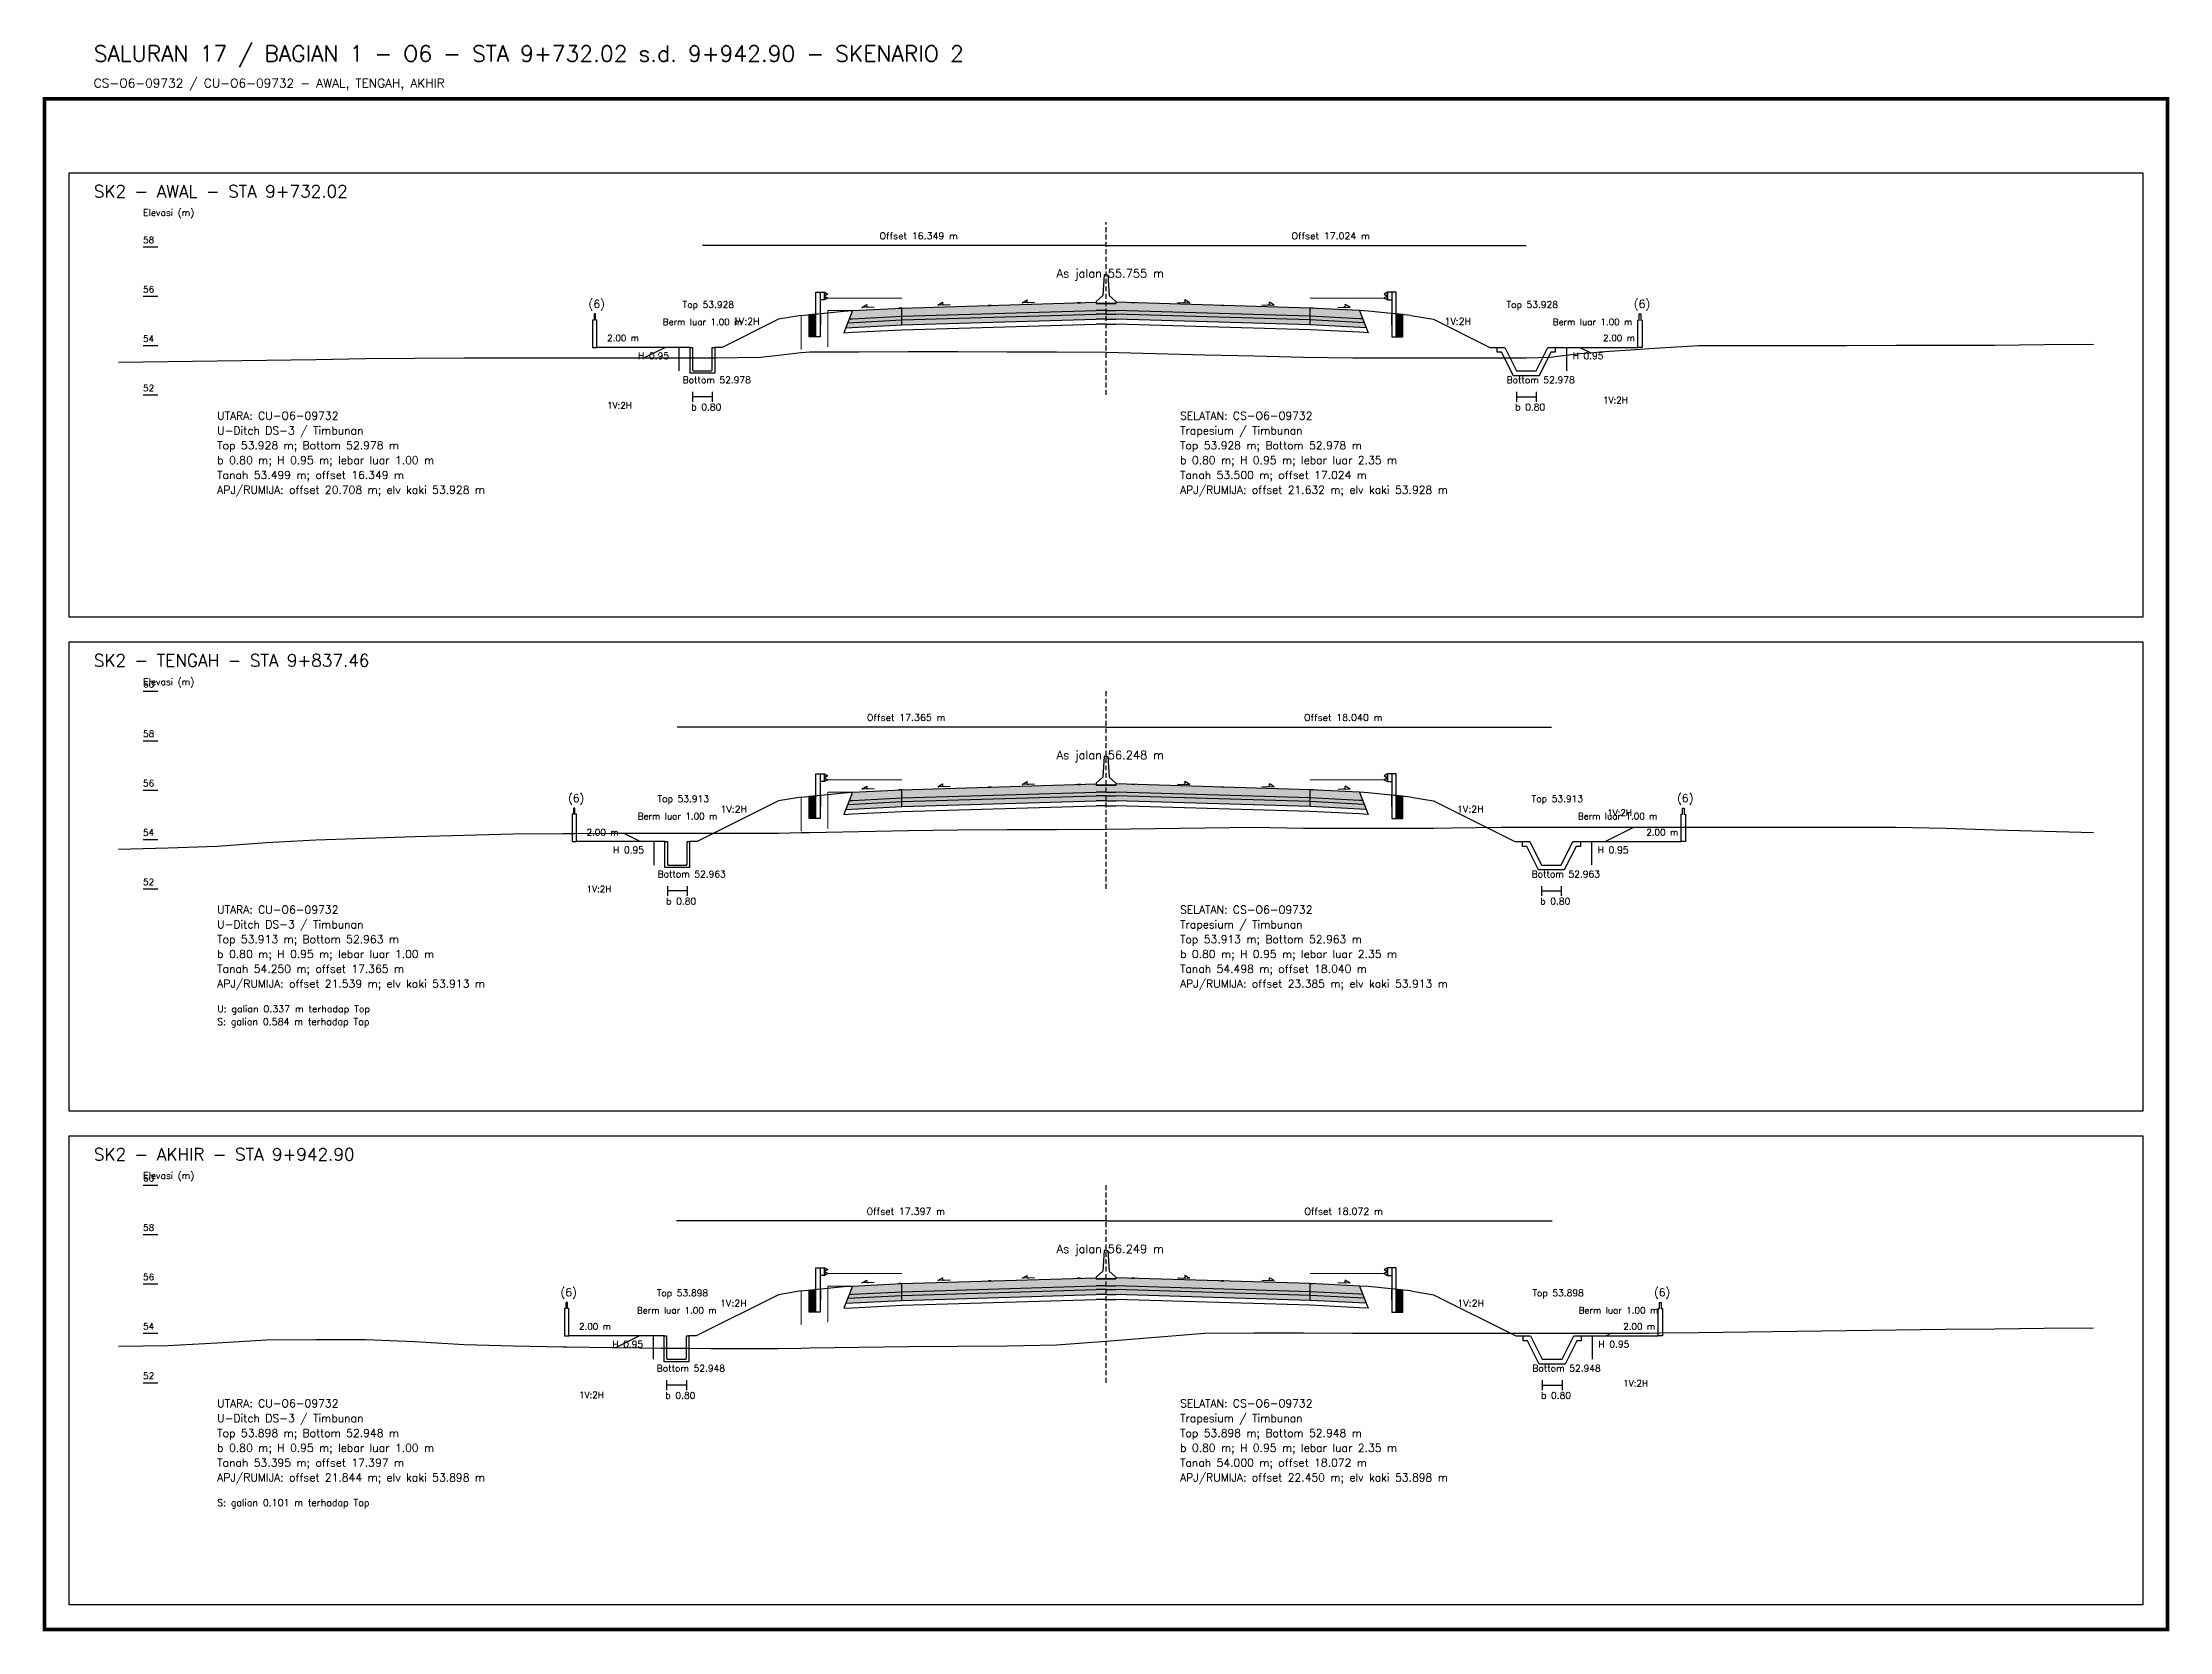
# Model space of a CAD drawing. Header units: metres. Extents: x -24715 to -24517, y 27498 to 30841.
# Drawn here: x -24618.7 to -24532.6, y 29644.3 to 29708.7 of the extents above; entities that cross this region are included whole.
import ezdxf

# ---------------------------------------------------------------- set-up
doc = ezdxf.new("R2010")
doc.units = ezdxf.units.M
doc.linetypes.add('PS_DASH', pattern=[0.3, 0.2, -0.1])
for name, color, linetype, lineweight in [('Dimensi', 230, 'Continuous', 20), ('GRS-ARSIR (HATCH)', 8, 'Continuous', 9), ('Guardrail', 20, 'Continuous', 30), ('HATCH - Beton ramping', 210, 'Continuous', 9), ('HATCH - LFA', 30, 'Continuous', 9), ('HATCH - Pavement', 50, 'Continuous', 9), ('Marka', 20, 'Continuous', 30), ('POT_ALL_GROUP', 2, 'Continuous', 70)]:
    doc.layers.add(name, color=color, linetype=linetype, lineweight=lineweight)
for name, color, linetype in [('POT_ALL_APJ', 2, 'Continuous'), ('POT_ALL_BORDER', 8, 'Continuous'), ('POT_ALL_CHANNEL2', 7, 'Continuous'), ('POT_ALL_DIM', 7, 'Continuous'), ('POT_ALL_GROUND', 1, 'Continuous'), ('POT_ALL_GUIDE', 8, 'Continuous'), ('POT_ALL_NOTE', 30, 'Continuous'), ('POT_ALL_ROAD', 4, 'Continuous')]:
    doc.layers.add(name, color=color, linetype=linetype)
doc.styles.get("Standard").update_dxf_attribs({"font": 'simplex.shx'})

# ---------------------------------------------------------------- blocks, each defined once
blk = doc.blocks.new('JALAN_ASLI_TIPIKAL_2OKT_METER')
at = {"layer": 'Guardrail', "lineweight": 9}
h = blk.add_hatch(dxfattribs=at)
h.set_pattern_fill('JIS_LC_20', color=256, scale=0.002)
h.set_pattern_definition([(45, (-29.65569, -21.99233), (-0.02828427, 0.02828427), []), (45, (-29.65489, -21.99233), (-0.02828427, 0.02828427), [])])
h.paths.add_polyline_path([(-12.025, -1.394), (-11.753, -1.394), (-11.753, -0.471), (-12.018, -0.498)])
h = blk.add_hatch(dxfattribs=at)
h.set_pattern_fill('JIS_LC_20', color=256, scale=0.002)
h.set_pattern_definition([(45, (-29.40569, -21.99233), (-0.02828427, 0.02828427), []), (45, (-29.40489, -21.99233), (-0.02828427, 0.02828427), [])])
h.paths.add_polyline_path([(12.018, -0.498), (11.753, -0.471), (11.753, -1.394), (12.025, -1.394)])
at = {"layer": 'HATCH - Beton ramping'}
h = blk.add_hatch(dxfattribs=at)
h.set_pattern_fill('AR-CONC', color=256, scale=0.0005)
h.set_pattern_definition([(50, (-28.949556, -21.99233), (0.09109233, -0.00796954), [0.009525, -0.104775]), (355, (-28.94956, -21.99233), (-0.0176217, 0.09552842), [0.00762, -0.0838203]), (100.45144, (-28.941965, -21.992995), (0.07347062, 0.08755888), [0.008095, -0.08904512]), (46.1842, (-28.94956, -21.96693), (0.13553952, -0.02102116), [0.0142875, -0.1571625]), (96.63556, (-28.93826, -21.96868), (0.11870207, 0.12371306), [0.0121425, -0.1335678]), (351.18415, (-28.94956, -21.96693), (0.11870207, 0.12371306), [0.01143, -0.12572987]), (21, (-28.936856, -21.97328), (0.0758072, -0.0511326), [0.009525, -0.104775]), (326, (-28.93686, -21.97328), (0.03090101, 0.09209398), [0.00762, -0.08382]), (71.45144, (-28.93054, -21.97754), (0.1067082, 0.04096138), [0.008095, -0.08904497]), (37.5, (-28.949556, -21.99233), (0.001544302, 0.04227752), [0, -0.082804, 0, -0.08509, 0, -0.0841375]), (7.5, (-28.949556, -21.99233), (0.03340983, 0.05009029), [0, -0.048514, 0, -0.080899, 0, -0.0320675]), (327.5, (-28.977877, -21.99233), (0.067795298, -0.002864372), [0, -0.03175, 0, -0.09906, 0, -0.131445]), (317.5, (-28.990577, -21.99233), (0.07406459, 0.01271325), [0, -0.041275, 0, -0.065786, 0, -0.093345])])
h.paths.add_polyline_path([(-8.27, -0.566), (-10.401, -0.666), (-10.461, -0.826), (-8.27, -0.716)])
h.paths.add_polyline_path([(-0.4, -0.48), (0, -0.48), (0, -0.33), (-0.4, -0.33), (-8.27, -0.566), (-8.27, -0.716)])
h = blk.add_hatch(dxfattribs=at)
h.set_pattern_fill('AR-CONC', color=256, scale=0.0005)
h.set_pattern_definition([(50, (-28.699556, -21.99233), (0.09109233, -0.00796954), [0.009525, -0.104775]), (355, (-28.69956, -21.99233), (-0.01762171, 0.09552842), [0.00762, -0.0838203]), (100.45144, (-28.691965, -21.992995), (0.07347062, 0.08755888), [0.008095, -0.08904512]), (46.1842, (-28.69956, -21.96693), (0.13553952, -0.02102116), [0.0142875, -0.1571625]), (96.63556, (-28.68826, -21.96868), (0.11870207, 0.12371306), [0.0121425, -0.1335678]), (351.18415, (-28.69956, -21.96693), (0.11870207, 0.12371306), [0.01143, -0.12572987]), (21, (-28.686856, -21.97328), (0.0758072, -0.0511326), [0.009525, -0.104775]), (326, (-28.68686, -21.97328), (0.03090101, 0.09209398), [0.00762, -0.08382]), (71.45144, (-28.68054, -21.97754), (0.10670821, 0.04096138), [0.008095, -0.08904497]), (37.5, (-28.699556, -21.99233), (0.001544302, 0.04227752), [0, -0.082804, 0, -0.08509, 0, -0.0841375]), (7.5, (-28.699556, -21.99233), (0.03340983, 0.050090287), [0, -0.048514, 0, -0.080899, 0, -0.0320675]), (327.5, (-28.727877, -21.99233), (0.067795298, -0.002864372), [0, -0.03175, 0, -0.09906, 0, -0.131445]), (317.5, (-28.740577, -21.99233), (0.07406459, 0.012713246), [0, -0.041275, 0, -0.065786, 0, -0.093345])])
h.paths.add_polyline_path([(8.27, -0.566), (10.401, -0.666), (10.461, -0.826), (8.27, -0.716)])
h.paths.add_polyline_path([(0.4, -0.48), (0, -0.48), (0, -0.33), (0.4, -0.33), (8.27, -0.566), (8.27, -0.716)])
at = {"layer": 'HATCH - LFA'}
h = blk.add_hatch(dxfattribs=at)
h.set_pattern_fill('GRAVEL', color=256, scale=0.0075)
h.set_pattern_definition([(228.012788, (-28.812396, -21.801831), (-1.524, -1.7145), [0.0256291, -2.5372863]), (184.96974, (-28.829541, -21.820881), (2.2859999991, 0.1905000109), [0.04398035, -4.3540537]), (132.510447, (-28.873356, -21.824691), (1.9050000008, -2.0954999993), [0.0310111, -3.0701042]), (267.27369, (-28.947651, -21.872316), (0.1905000004, 3.81), [0.0400503, -3.9649828]), (292.833654, (-28.949556, -21.912321), (-0.9525, 2.286), [0.0392725, -3.8879856]), (357.27369, (-28.934316, -21.948516), (-3.81, 0.1905000004), [0.0400503, -3.9649828]), (37.69424, (-28.894311, -21.950421), (-2.4764999999, -1.9050000001), [0.0529645, -5.24348365]), (72.255328, (-28.852401, -21.918036), (1.3335000004, 4.1909999999), [0.050004, -4.95039425]), (121.429566, (-28.837161, -21.870411), (-1.5240000002, 2.4764999999), [0.040186, -3.9784159]), (175.23636, (-28.858116, -21.836121), (2.0955, -0.1905), [0.0458785, -2.2480453]), (222.397438, (-28.903836, -21.832311), (-2.2859999999, -2.0955000001), [0.05933084, -5.8737579]), (138.814075, (-28.759056, -21.874221), (-1.3335, 1.143), [0.0202503, -2.0047924]), (171.469234, (-28.774296, -21.860886), (2.4765, -0.3809999996), [0.03852615, -3.8140979]), (225, (-28.8124, -21.85517), (0, -0.1905), [0.0269407, -0.242467]), (203.19859, (-28.82573, -21.832311), (0.9525, 0.381), [0.0145081, -1.4362967]), (291.80141, (-28.839066, -21.838026), (-0.1905, 0.5715), [0.0205174, -1.0053565]), (30.96376, (-28.831446, -21.857076), (0.5715, 0.381), [0.033324, -1.0774724]), (161.56505, (-28.80287, -21.83993), (0.381, -0.1905), [0.0240965, -0.5783174]), (16.38954, (-28.949556, -21.838026), (1.905, 0.5715), [0.0337566, -3.341912]), (70.346176, (-28.917171, -21.828501), (-0.762, -2.0955), [0.0283199, -2.8036662]), (293.19859, (-28.80287, -21.801831), (-0.381, 0.9525), [0.029016, -1.4217888]), (343.61046, (-28.791441, -21.828501), (-1.905, 0.5715), [0.0337566, -3.341912]), (339.443955, (-28.949556, -21.956136), (-0.9525, 0.381), [0.0325526, -1.5950801]), (294.77514, (-28.919076, -21.967566), (-0.952500001, 2.0954999995), [0.0272754, -2.7002695]), (66.80141, (-28.800966, -21.992331), (0.381, 0.9525), [0.029016, -1.4217888]), (17.354025, (-28.789536, -21.965661), (-2.4765, -0.762), [0.0319337, -3.1614282]), (69.443955, (-28.89431, -21.992331), (-0.381, -0.9525), [0.0162763, -1.6113564]), (101.30993, (-28.812396, -21.99233), (-0.1905, 0.762), [0.0097136, -0.9616496]), (165.96376, (-28.8143, -21.982806), (0.5715, -0.1905), [0.0392725, -0.7461791]), (186.009006, (-28.852401, -21.973281), (1.905, 0.1905), [0.036395, -3.6031024]), (303.69007, (-28.831446, -21.87422), (-0.1905, 0.381), [0.0274743, -0.6593832]), (353.157227, (-28.816206, -21.897081), (3.2385, -0.3809999998), [0.0479668, -4.7487007]), (60.945396, (-28.76858, -21.902796), (-0.762, -1.3335), [0.0196131, -1.9417044]), (90, (-28.75906, -21.88565), (-0.1905, 0.1905), [0.01143, -0.17907]), (120.256437, (-28.856211, -21.967566), (0.762, -1.3335), [0.026465, -2.6200456]), (48.012787, (-28.869546, -21.944706), (1.524, 1.7145), [0.0512582, -2.5116572]), (0, (-28.83526, -21.9066), (0.1905, 0.1905), [0.04953, -0.14097]), (325.304846, (-28.785726, -21.906606), (1.9050000007, -1.333499999), [0.0301207, -2.9819488]), (254.0546, (-28.76096, -21.92375), (-0.1905, -0.762), [0.0277372, -1.3591238]), (207.645975, (-28.768581, -21.950421), (-3.6195000001, -1.9049999997), [0.0451609, -4.4709348]), (175.426079, (-28.808586, -21.971376), (-2.4765, 0.1905), [0.0477772, -4.7299385])])
h.paths.add_polyline_path([(-8.27, -0.716), (-10.461, -0.826), (-10.54, -1.03), (-8.27, -0.916)])
h.paths.add_polyline_path([(-0.4, -0.68), (0, -0.68), (0, -0.48), (-0.4, -0.48), (-8.27, -0.716), (-8.27, -0.916)])
h = blk.add_hatch(dxfattribs=at)
h.set_pattern_fill('GRAVEL', color=256, scale=0.0075)
h.set_pattern_definition([(228.012788, (-28.562396, -21.801831), (-1.524, -1.7145), [0.0256291, -2.5372863]), (184.96974, (-28.579541, -21.820881), (2.2859999991, 0.1905000109), [0.04398035, -4.3540537]), (132.510447, (-28.623356, -21.824691), (1.9050000008, -2.0954999993), [0.0310111, -3.0701042]), (267.27369, (-28.697651, -21.872316), (0.1905000004, 3.81), [0.04005034, -3.9649828]), (292.833654, (-28.699556, -21.912321), (-0.9525, 2.286), [0.0392725, -3.8879856]), (357.27369, (-28.684316, -21.948516), (-3.81, 0.1905000004), [0.04005034, -3.9649828]), (37.69424, (-28.644311, -21.950421), (-2.4764999999, -1.9050000001), [0.0529645, -5.24348365]), (72.255328, (-28.602401, -21.918036), (1.3335000004, 4.1909999999), [0.050004, -4.95039425]), (121.429566, (-28.587161, -21.870411), (-1.5240000002, 2.4764999999), [0.040186, -3.9784159]), (175.23636, (-28.608116, -21.836121), (2.0955, -0.1905000003), [0.0458785, -2.2480453]), (222.397438, (-28.653836, -21.832311), (-2.2859999999, -2.0955000001), [0.05933084, -5.87375794]), (138.814075, (-28.509056, -21.874221), (-1.3335, 1.143), [0.02025034, -2.0047924]), (171.469234, (-28.524296, -21.860886), (2.4765, -0.3809999996), [0.03852615, -3.8140979]), (225, (-28.5624, -21.85517), (0, -0.1905), [0.0269407, -0.242467]), (203.19859, (-28.57573, -21.832311), (0.9525, 0.381), [0.0145081, -1.4362967]), (291.80141, (-28.589066, -21.838026), (-0.1905, 0.5715), [0.0205174, -1.0053565]), (30.96376, (-28.581446, -21.857076), (0.5715, 0.381), [0.033324, -1.0774724]), (161.56505, (-28.55287, -21.83993), (0.381, -0.1905), [0.0240965, -0.57831736]), (16.38954, (-28.699556, -21.838026), (1.905, 0.5715), [0.0337566, -3.341912]), (70.346176, (-28.667171, -21.828501), (-0.762, -2.0955), [0.0283199, -2.8036662]), (293.19859, (-28.55287, -21.801831), (-0.381, 0.9525), [0.029016, -1.4217888]), (343.61046, (-28.541441, -21.828501), (-1.905, 0.5714999999), [0.0337566, -3.341912]), (339.443955, (-28.699556, -21.956136), (-0.9525, 0.381), [0.03255264, -1.5950801]), (294.77514, (-28.669076, -21.967566), (-0.952500001, 2.0954999995), [0.0272754, -2.7002695]), (66.80141, (-28.550966, -21.992331), (0.381, 0.9525), [0.029016, -1.4217888]), (17.354025, (-28.539536, -21.965661), (-2.4765, -0.7620000002), [0.0319337, -3.1614282]), (69.443955, (-28.64431, -21.992331), (-0.381, -0.9525), [0.0162763, -1.6113564]), (101.30993, (-28.562396, -21.99233), (-0.1905, 0.762), [0.0097136, -0.9616496]), (165.96376, (-28.5643, -21.982806), (0.5715, -0.1905), [0.0392725, -0.7461791]), (186.009006, (-28.602401, -21.973281), (1.905, 0.1905), [0.036395, -3.6031024]), (303.69007, (-28.581446, -21.87422), (-0.1905, 0.381), [0.0274743, -0.6593832]), (353.157227, (-28.566206, -21.897081), (3.2385, -0.3809999998), [0.04796676, -4.7487007]), (60.945396, (-28.51858, -21.902796), (-0.762, -1.3335), [0.0196131, -1.9417044]), (90, (-28.50906, -21.88565), (-0.1905, 0.1905), [0.01143, -0.17907]), (120.256437, (-28.606211, -21.967566), (0.762, -1.3335), [0.026465, -2.62004556]), (48.012787, (-28.619546, -21.944706), (1.524, 1.7145), [0.0512582, -2.5116572]), (0, (-28.58526, -21.9066), (0.1905, 0.1905), [0.04953, -0.14097]), (325.304846, (-28.535726, -21.906606), (1.9050000007, -1.333499999), [0.0301207, -2.98194875]), (254.054604, (-28.51096, -21.92375), (-0.1905, -0.762), [0.0277372, -1.35912375]), (207.645975, (-28.518581, -21.950421), (-3.6195000001, -1.9049999997), [0.0451609, -4.4709348]), (175.426079, (-28.558586, -21.971376), (-2.4765, 0.1905), [0.0477772, -4.7299385])])
h.paths.add_polyline_path([(8.27, -0.716), (10.461, -0.826), (10.54, -1.03), (8.27, -0.916)])
h.paths.add_polyline_path([(0.4, -0.68), (0, -0.68), (0, -0.48), (0.4, -0.48), (8.27, -0.716), (8.27, -0.916)])
at = {"layer": 'HATCH - Pavement'}
h = blk.add_hatch(dxfattribs=at)
h.set_pattern_fill('AR-CONC', color=256, scale=0.001)
h.set_pattern_definition([(50, (-89.43046, -52.62889), (0.18218467, -0.01593909), [0.01905, -0.20955]), (355, (-89.43046, -52.6289), (-0.03524342, 0.19105685), [0.01524, -0.1676406]), (100.45144, (-89.41528, -52.63022), (0.14694125, 0.17511775), [0.01619, -0.17809024]), (46.1842, (-89.43046, -52.5781), (0.27107904, -0.04204233), [0.028575, -0.314325]), (96.63556, (-89.40787, -52.5816), (0.23740413, 0.2474261), [0.024285, -0.2671356]), (351.18415, (-89.43046, -52.5781), (0.2374041, 0.2474261), [0.02286, -0.2514597]), (21, (-89.40506, -52.59079), (0.1516144, -0.1022652), [0.01905, -0.20955]), (326, (-89.40506, -52.5908), (0.06180203, 0.18418797), [0.01524, -0.16764]), (71.45144, (-89.39243, -52.59931), (0.21341642, 0.08192277), [0.01619, -0.17808994]), (37.5, (-89.43046, -52.62889), (0.003088603, 0.08455504), [0, -0.165608, 0, -0.17018, 0, -0.168275]), (7.5, (-89.43046, -52.62889), (0.06681966, 0.100180575), [0, -0.097028, 0, -0.161798, 0, -0.064135]), (327.5, (-89.4871, -52.62889), (0.135590595, -0.005728744), [0, -0.0635, 0, -0.19812, 0, -0.26289]), (317.5, (-89.5125, -52.62889), (0.14812918, 0.02542649), [0, -0.08255, 0, -0.131572, 0, -0.18669])])
h.paths.add_polyline_path([(-8.27, -0.236), (-10.27, -0.336), (-10.401, -0.673), (-10.27, -0.666), (-8.27, -0.566)])
h.paths.add_polyline_path([(-0.4, -0.33), (0, -0.33), (0, 0), (-0.4, 0), (-8.27, -0.236), (-8.27, -0.566)])
h = blk.add_hatch(dxfattribs=at)
h.set_pattern_fill('AR-CONC', color=256, scale=0.001)
h.set_pattern_definition([(50, (-89.18046, -52.62889), (0.18218467, -0.01593909), [0.01905, -0.20955]), (355, (-89.18046, -52.6289), (-0.03524342, 0.19105685), [0.01524, -0.16764058]), (100.45144, (-89.16528, -52.63022), (0.14694125, 0.17511775), [0.01619, -0.17809024]), (46.1842, (-89.18046, -52.5781), (0.27107904, -0.04204233), [0.028575, -0.314325]), (96.63556, (-89.15787, -52.5816), (0.23740413, 0.2474261), [0.024285, -0.2671356]), (351.18415, (-89.18046, -52.5781), (0.2374041, 0.2474261), [0.02286, -0.2514597]), (21, (-89.15506, -52.59079), (0.1516144, -0.1022652), [0.01905, -0.20955]), (326, (-89.15506, -52.5908), (0.06180203, 0.18418797), [0.01524, -0.16764]), (71.45144, (-89.14243, -52.59931), (0.21341642, 0.08192277), [0.01619, -0.17808994]), (37.5, (-89.18046, -52.62889), (0.003088603, 0.08455504), [0, -0.165608, 0, -0.17018, 0, -0.168275]), (7.5, (-89.18046, -52.62889), (0.06681966, 0.100180575), [0, -0.097028, 0, -0.161798, 0, -0.064135]), (327.5, (-89.2371, -52.62889), (0.135590595, -0.005728744), [0, -0.0635, 0, -0.19812, 0, -0.26289]), (317.5, (-89.2625, -52.62889), (0.14812918, 0.02542649), [0, -0.08255, 0, -0.131572, 0, -0.18669])])
h.paths.add_polyline_path([(8.27, -0.236), (10.27, -0.336), (10.401, -0.673), (10.27, -0.666), (8.27, -0.566)])
h.paths.add_polyline_path([(0.4, -0.33), (0, -0.33), (0, 0), (0.4, 0), (8.27, -0.236), (8.27, -0.566)])
at = {"layer": 'Marka'}
h = blk.add_hatch(color=256, dxfattribs=at)
h.dxf.hatch_style = 1
h.paths.add_polyline_path([(-8.27, -0.23), (-8.39, -0.236), (-8.39, -0.242), (-8.27, -0.236)])
h.paths.add_polyline_path([(-4.65, -0.122), (-4.77, -0.125), (-4.77, -0.131), (-4.65, -0.128)])
h.paths.add_polyline_path([(-1.03, -0.019), (-1.03, -0.013), (-1.15, -0.017), (-1.15, -0.023)])
h = blk.add_hatch(color=256, dxfattribs=at)
h.dxf.hatch_style = 1
h.paths.add_polyline_path([(8.27, -0.23), (8.39, -0.236), (8.39, -0.242), (8.27, -0.236)])
h.paths.add_polyline_path([(4.65, -0.122), (4.77, -0.125), (4.77, -0.131), (4.65, -0.128)])
h.paths.add_polyline_path([(1.03, -0.019), (1.03, -0.013), (1.15, -0.017), (1.15, -0.023)])
for p, q in [((-8.27, -0.236), (-0.4, 0)), ((8.27, -0.236), (0.4, 0)), ((-12.353, -0.533), (-10.622, -0.354)), ((-10.27, -0.336), (-10.62, -1.234)), ((-10.62, -0.354), (-10.27, -0.336)), ((-10.461, -0.826), (-8.27, -0.716)), ((-10.401, -0.673), (-10.27, -0.666)), ((-10.27, -0.336), (-8.27, -0.236)), ((-10.27, -0.666), (-8.27, -0.566)), ((-8.27, -0.916), (-8.27, -0.236)), ((-8.27, -0.566), (-0.4, -0.33)), ((-8.27, -0.716), (-0.4, -0.48)), ((-8.27, -0.916), (-0.4, -0.68)), ((0, -0.05), (-0.4, -0.05)), ((0, -0.33), (-0.4, -0.33)), ((0, -0.48), (-0.4, -0.48)), ((0, -0.68), (-0.4, -0.68)), ((0, -0.05), (0.4, -0.05)), ((0, -0.33), (0.4, -0.33)), ((0, -0.48), (0.4, -0.48)), ((0, -0.68), (0.4, -0.68)), ((8.27, -0.566), (0.4, -0.33)), ((8.27, -0.716), (0.4, -0.48)), ((8.27, -0.916), (0.4, -0.68)), ((8.27, -0.916), (8.27, -0.236)), ((10.27, -0.336), (8.27, -0.236)), ((10.27, -0.666), (8.27, -0.566)), ((10.461, -0.826), (8.27, -0.716)), ((10.27, -0.336), (10.62, -1.234)), ((10.62, -0.354), (10.27, -0.336)), ((10.401, -0.673), (10.27, -0.666)), ((12.353, -0.533), (10.622, -0.354)), ((-10.62, -1.234), (-10.27, -1.216)), ((-10.54, -1.03), (-8.27, -0.916)), ((-10.27, -1.216), (-8.27, -1.116)), ((-8.27, -1.116), (-0.4, -0.88)), ((0, -0.88), (-0.4, -0.88)), ((0, -0.88), (0.4, -0.88)), ((8.27, -1.116), (0.4, -0.88)), ((10.54, -1.03), (8.27, -0.916)), ((10.27, -1.216), (8.27, -1.116)), ((10.62, -1.234), (10.27, -1.216))]:
    blk.add_line(p, q)
for points in [[(0, 1.11), (-0.075, 1.11), (-0.125, 0.27), (-0.4, 0.03), (-0.4, -0.05), (0, -0.05)], [(0, 1.11), (0.075, 1.11), (0.125, 0.27), (0.4, 0.03), (0.4, -0.05), (0, -0.05)], [(-6.818, -0.116), (-6.616, 0)], [(-3.401, -0.02), (-3.199, 0.096)], [(3.401, -0.02), (3.199, 0.096)], [(6.818, -0.116), (6.616, 0)], [(-9.887, -0.208), (-9.686, -0.092)], [(-9.387, -0.193), (-9.887, -0.208)], [(-6.318, -0.101), (-6.818, -0.116)], [(-2.901, -0.005), (-3.401, -0.02)], [(2.901, -0.005), (3.401, -0.02)], [(6.318, -0.101), (6.818, -0.116)], [(9.387, -0.193), (9.887, -0.208)], [(9.887, -0.208), (9.686, -0.092)]]:
    blk.add_lwpolyline(points)
for centre, start, end in [((-6.556, -0.037), 148.28164, 271.71836), ((-3.139, 0.059), 148.28164, 271.71836), ((3.139, 0.059), 268.28164, 31.71836), ((6.556, -0.037), 268.28164, 31.71836), ((-9.625, -0.129), 148.28164, 271.71836), ((9.625, -0.129), 268.28164, 31.71836)]:
    blk.add_arc(centre, 0.0711, start, end)
at = {"layer": 'Dimensi'}
for p, q in [((-8.27, 0.168), (-11.27, 0.168)), ((8.27, 0.168), (11.27, 0.168))]:
    blk.add_line(p, q, dxfattribs=at)
at = {"layer": 'GRS-ARSIR (HATCH)'}
for p, q in [((-12.353, -0.533), (-12.353, -1.909)), ((-11.27, -0.336), (-11.27, -1.803)), ((-10.27, -0.336), (-11.27, -0.336))]:
    blk.add_line(p, q, dxfattribs=at)
at = {"layer": 'Guardrail'}
for points in [[(-11.753, -1.394), (-11.753, 0.406), (-11.575, 0.406), (-11.575, -1.394), (-11.753, -1.394)], [(-11.575, 0.406), (-11.397, 0.406), (-11.397, 0.094), (-11.575, 0.094)], [(-11.397, 0.25), (-11.397, 0.406), (-11.262, 0.328), (-11.397, 0.25)], [(-11.397, 0.094), (-11.397, 0.25), (-11.262, 0.172), (-11.397, 0.094)], [(11.397, 0.25), (11.397, 0.406), (11.262, 0.328), (11.397, 0.25)], [(11.397, 0.094), (11.397, 0.25), (11.262, 0.172), (11.397, 0.094)], [(11.575, 0.406), (11.397, 0.406), (11.397, 0.094), (11.575, 0.094)], [(11.753, -1.394), (11.753, 0.406), (11.575, 0.406), (11.575, -1.394), (11.753, -1.394)], [(-11.575, -1.394), (-12.025, -1.394), (-12.018, -0.498), (-11.568, -0.453), (-11.575, -1.394)], [(11.575, -1.394), (12.025, -1.394), (12.018, -0.498), (11.568, -0.453), (11.575, -1.394)]]:
    blk.add_lwpolyline(points, dxfattribs=at)
at = {"layer": 'Marka'}
for points in [[(-8.39, -0.242), (-8.27, -0.236), (-8.27, -0.23), (-8.39, -0.236), (-8.39, -0.242)], [(8.39, -0.242), (8.27, -0.236), (8.27, -0.23), (8.39, -0.236), (8.39, -0.242)]]:
    blk.add_lwpolyline(points, dxfattribs=at)
for points in [[(-4.65, -0.122), (-4.77, -0.125), (-4.77, -0.131), (-4.65, -0.128)], [(-1.03, -0.013), (-1.15, -0.017), (-1.15, -0.023), (-1.03, -0.019)], [(1.03, -0.013), (1.15, -0.017), (1.15, -0.023), (1.03, -0.019)], [(4.65, -0.122), (4.77, -0.125), (4.77, -0.131), (4.65, -0.128)]]:
    blk.add_lwpolyline(points, close=True, dxfattribs=at)

msp = doc.modelspace()

# ---------------------------------------------------------------- linework, layer by layer
at = {"layer": 'POT_ALL_APJ', "linetype": 'Continuous'}
for points in [[(-24596.44245, 29697.41416), (-24596.44245, 29696.30975), (-24596.27245, 29696.30975), (-24596.27245, 29697.41416), (-24596.32745, 29697.41416), (-24596.32745, 29697.66416), (-24596.35745, 29697.66416), (-24596.38745, 29697.66416), (-24596.38745, 29697.41416), (-24596.44245, 29697.41416)], [(-24553.93261, 29697.41416), (-24553.93261, 29696.30975), (-24554.10261, 29696.30975), (-24554.10261, 29697.41416), (-24554.04761, 29697.41416), (-24554.04761, 29697.66416), (-24554.01761, 29697.66416), (-24553.98761, 29697.66416), (-24553.98761, 29697.41416), (-24553.93261, 29697.41416)], [(-24593.49819, 29696.30975), (-24596.27245, 29696.30975)], [(-24556.45059, 29696.30975), (-24554.10261, 29696.30975)], [(-24597.27311, 29677.3993), (-24597.27311, 29676.29489), (-24597.10311, 29676.29489), (-24597.10311, 29677.3993), (-24597.15811, 29677.3993), (-24597.15811, 29677.6493), (-24597.18811, 29677.6493), (-24597.21811, 29677.6493), (-24597.21811, 29677.3993), (-24597.27311, 29677.3993)], [(-24552.17983, 29677.3993), (-24552.17983, 29676.29489), (-24552.34983, 29676.29489), (-24552.34983, 29677.3993), (-24552.29483, 29677.3993), (-24552.29483, 29677.6493), (-24552.26483, 29677.6493), (-24552.23483, 29677.6493), (-24552.23483, 29677.3993), (-24552.17983, 29677.3993)], [(-24594.5144, 29676.29489), (-24597.10311, 29676.29489)], [(-24555.43438, 29676.29489), (-24552.34983, 29676.29489)], [(-24597.57834, 29657.38445), (-24597.57834, 29656.28004), (-24597.40834, 29656.28004), (-24597.40834, 29657.38445), (-24597.46334, 29657.38445), (-24597.46334, 29657.63445), (-24597.49334, 29657.63445), (-24597.52334, 29657.63445), (-24597.52334, 29657.38445), (-24597.57834, 29657.38445)], [(-24553.11434, 29657.38445), (-24553.11434, 29656.28004), (-24553.28434, 29656.28004), (-24553.28434, 29657.38445), (-24553.22934, 29657.38445), (-24553.22934, 29657.63445), (-24553.19934, 29657.63445), (-24553.16934, 29657.63445), (-24553.16934, 29657.38445), (-24553.11434, 29657.38445)], [(-24594.54645, 29656.28004), (-24597.40834, 29656.28004)], [(-24555.40234, 29656.28004), (-24553.28434, 29656.28004)]]:
    msp.add_lwpolyline(points, dxfattribs=at)
at = {"layer": 'POT_ALL_BORDER', "linetype": 'Continuous'}
for points in [[(-24617.64939, 29703.3816), (-24533.64939, 29703.3816), (-24533.64939, 29685.3816), (-24617.64939, 29685.3816), (-24617.64939, 29703.3816)], [(-24617.64939, 29684.3816), (-24533.64939, 29684.3816), (-24533.64939, 29665.3816), (-24617.64939, 29665.3816), (-24617.64939, 29684.3816)], [(-24617.64939, 29664.3816), (-24533.64939, 29664.3816), (-24533.64939, 29645.3816), (-24617.64939, 29645.3816), (-24617.64939, 29664.3816)]]:
    msp.add_lwpolyline(points, dxfattribs=at)
at = {"layer": 'POT_ALL_CHANNEL2', "linetype": 'Continuous'}
for points in [[(-24591.59819, 29696.30975), (-24591.49819, 29696.30975), (-24591.49819, 29695.25975), (-24592.49819, 29695.25975), (-24592.49819, 29696.30975), (-24592.39819, 29696.30975), (-24592.39819, 29695.38975), (-24592.36819, 29695.35975), (-24591.62819, 29695.35975), (-24591.59819, 29695.38975), (-24591.59819, 29696.30975)], [(-24559.80059, 29696.30975), (-24559.50059, 29696.30975), (-24559.02559, 29695.35975), (-24558.22559, 29695.35975), (-24557.75059, 29696.30975), (-24557.45059, 29696.30975), (-24557.45059, 29696.10975), (-24557.62698, 29696.10975), (-24558.10198, 29695.15975), (-24559.1492, 29695.15975), (-24559.6242, 29696.10975), (-24559.80059, 29696.10975), (-24559.80059, 29696.30975)], [(-24592.6144, 29676.29489), (-24592.5144, 29676.29489), (-24592.5144, 29675.24489), (-24593.5144, 29675.24489), (-24593.5144, 29676.29489), (-24593.4144, 29676.29489), (-24593.4144, 29675.37489), (-24593.3844, 29675.34489), (-24592.6444, 29675.34489), (-24592.6144, 29675.37489), (-24592.6144, 29676.29489)], [(-24558.78438, 29676.29489), (-24558.48438, 29676.29489), (-24558.00938, 29675.34489), (-24557.20938, 29675.34489), (-24556.73438, 29676.29489), (-24556.43438, 29676.29489), (-24556.43438, 29676.09489), (-24556.61078, 29676.09489), (-24557.08578, 29675.14489), (-24558.13299, 29675.14489), (-24558.60799, 29676.09489), (-24558.78438, 29676.09489), (-24558.78438, 29676.29489)], [(-24592.64645, 29656.28004), (-24592.54645, 29656.28004), (-24592.54645, 29655.23004), (-24593.54645, 29655.23004), (-24593.54645, 29656.28004), (-24593.44645, 29656.28004), (-24593.44645, 29655.36004), (-24593.41645, 29655.33004), (-24592.67645, 29655.33004), (-24592.64645, 29655.36004), (-24592.64645, 29656.28004)], [(-24558.75234, 29656.28004), (-24558.45234, 29656.28004), (-24557.97734, 29655.33004), (-24557.17734, 29655.33004), (-24556.70234, 29656.28004), (-24556.40234, 29656.28004), (-24556.40234, 29656.08004), (-24556.57873, 29656.08004), (-24557.05373, 29655.13004), (-24558.10095, 29655.13004), (-24558.57595, 29656.08004), (-24558.75234, 29656.08004), (-24558.75234, 29656.28004)]]:
    msp.add_lwpolyline(points, dxfattribs=at)
at = {"layer": 'POT_ALL_DIM', "linetype": 'Continuous'}
for points in [[(-24575.64939, 29700.43651), (-24591.99819, 29700.43651)], [(-24575.64939, 29700.43651), (-24558.62559, 29700.43651)], [(-24592.94819, 29696.30975), (-24592.94819, 29695.35975)], [(-24557.00059, 29696.30975), (-24557.00059, 29695.35975)], [(-24592.39819, 29694.50975), (-24592.39819, 29694.10975)], [(-24591.59819, 29694.30975), (-24592.39819, 29694.30975)], [(-24591.59819, 29694.50975), (-24591.59819, 29694.10975)], [(-24559.02559, 29694.50975), (-24559.02559, 29694.10975)], [(-24559.02559, 29694.30975), (-24558.22559, 29694.30975)], [(-24558.22559, 29694.50975), (-24558.22559, 29694.10975)], [(-24575.64939, 29680.92976), (-24593.0144, 29680.92976)], [(-24575.64939, 29680.92976), (-24557.60938, 29680.92976)], [(-24593.9644, 29676.29489), (-24593.9644, 29675.34489)], [(-24555.98438, 29676.29489), (-24555.98438, 29675.34489)], [(-24593.4144, 29674.49489), (-24593.4144, 29674.09489)], [(-24592.6144, 29674.49489), (-24592.6144, 29674.09489)], [(-24558.00938, 29674.49489), (-24558.00938, 29674.09489)], [(-24557.20938, 29674.49489), (-24557.20938, 29674.09489)], [(-24592.6144, 29674.29489), (-24593.4144, 29674.29489)], [(-24558.00938, 29674.29489), (-24557.20938, 29674.29489)], [(-24575.64939, 29660.93092), (-24593.04645, 29660.93092)], [(-24575.64939, 29660.93092), (-24557.57734, 29660.93092)], [(-24593.99645, 29656.28004), (-24593.99645, 29655.33004)], [(-24555.95234, 29656.28004), (-24555.95234, 29655.33004)], [(-24593.44645, 29654.48004), (-24593.44645, 29654.08004)], [(-24592.64645, 29654.28004), (-24593.44645, 29654.28004)], [(-24592.64645, 29654.48004), (-24592.64645, 29654.08004)], [(-24557.97734, 29654.48004), (-24557.97734, 29654.08004)], [(-24557.97734, 29654.28004), (-24557.17734, 29654.28004)], [(-24557.17734, 29654.48004), (-24557.17734, 29654.08004)]]:
    msp.add_lwpolyline(points, dxfattribs=at)
at = {"layer": 'POT_ALL_GROUND', "linetype": 'Continuous'}
for points in [[(-24615.64939, 29695.71454), (-24613.64939, 29695.74132), (-24611.64939, 29695.7615), (-24609.64939, 29695.78624), (-24607.64939, 29695.82246), (-24605.64939, 29695.85874), (-24603.64939, 29695.87517), (-24601.64939, 29695.88167), (-24599.64939, 29695.88155), (-24597.64939, 29695.88083), (-24596.35745, 29695.88034), (-24595.64939, 29695.88024), (-24594.35745, 29695.88014), (-24593.64939, 29695.88007), (-24593.49819, 29695.88006), (-24592.49819, 29695.88048), (-24591.99819, 29695.88069), (-24591.64939, 29695.88084), (-24591.49819, 29695.8809), (-24589.64939, 29695.91152), (-24588.91931, 29695.99726), (-24588.00267, 29696.09857), (-24587.64939, 29696.13169), (-24585.64939, 29696.13444), (-24583.64939, 29696.13708), (-24581.64939, 29696.13717), (-24579.64939, 29696.13447), (-24577.64939, 29696.13232), (-24575.64939, 29696.11243), (-24573.64939, 29696.05797), (-24571.64939, 29696.01286), (-24569.64939, 29695.97395), (-24567.64939, 29695.91887), (-24565.64939, 29695.8816), (-24563.64939, 29695.8816), (-24563.29612, 29695.8816), (-24562.37948, 29695.8816), (-24561.64939, 29695.8816), (-24559.80059, 29695.8816), (-24559.64939, 29695.8816), (-24558.62559, 29695.8816), (-24557.64939, 29695.91601), (-24557.45059, 29695.94197), (-24556.45059, 29696.05764), (-24556.01761, 29696.09321), (-24555.64939, 29696.12347), (-24554.01761, 29696.23113), (-24553.64939, 29696.25868), (-24551.64939, 29696.38192), (-24549.64939, 29696.38363), (-24547.64939, 29696.38538), (-24545.64939, 29696.3893), (-24543.64939, 29696.39796), (-24541.64939, 29696.39972), (-24539.64939, 29696.40458), (-24537.64939, 29696.42094), (-24535.64939, 29696.43933)], [(-24615.64939, 29675.98468), (-24613.64939, 29676.04795), (-24611.64939, 29676.11122), (-24609.64939, 29676.25981), (-24607.64939, 29676.36037), (-24605.64939, 29676.43736), (-24603.64939, 29676.50173), (-24601.64939, 29676.55519), (-24599.64939, 29676.60331), (-24597.64939, 29676.62438), (-24597.18811, 29676.62924), (-24595.64939, 29676.6317), (-24595.18811, 29676.63171), (-24594.5144, 29676.63168), (-24593.64939, 29676.63171), (-24593.5144, 29676.63171), (-24593.0144, 29676.6317), (-24592.5144, 29676.63172), (-24591.64939, 29676.63173), (-24589.64939, 29676.63171), (-24588.91931, 29676.63859), (-24588.00267, 29676.6573), (-24587.64939, 29676.66437), (-24585.64939, 29676.70262), (-24583.64939, 29676.74087), (-24581.64939, 29676.766), (-24579.64939, 29676.77829), (-24577.64939, 29676.78526), (-24575.64939, 29676.79891), (-24573.64939, 29676.82333), (-24571.64939, 29676.85165), (-24569.64939, 29676.8756), (-24567.64939, 29676.84443), (-24565.64939, 29676.83351), (-24563.64939, 29676.84267), (-24563.29612, 29676.84209), (-24562.37948, 29676.84057), (-24561.64939, 29676.85214), (-24559.64939, 29676.87886), (-24558.78438, 29676.87863), (-24557.64939, 29676.87926), (-24557.60938, 29676.87929), (-24556.43438, 29676.87958), (-24555.64939, 29676.87983), (-24555.43438, 29676.87979), (-24554.26483, 29676.87961), (-24553.64939, 29676.87973), (-24552.26483, 29676.87995), (-24551.64939, 29676.88002), (-24549.64939, 29676.88026), (-24547.64939, 29676.88066), (-24545.64939, 29676.88125), (-24543.64939, 29676.8816), (-24541.64939, 29676.84151), (-24539.64939, 29676.77499), (-24537.64939, 29676.71787), (-24535.64939, 29676.65983)], [(-24615.64939, 29655.86519), (-24613.64939, 29655.88326), (-24611.64939, 29655.99927), (-24609.64939, 29656.11557), (-24607.64939, 29656.1316), (-24605.64939, 29656.1316), (-24603.64939, 29656.04456), (-24601.64939, 29655.92324), (-24599.64939, 29655.87051), (-24597.64939, 29655.83977), (-24597.49334, 29655.83737), (-24595.64939, 29655.80903), (-24595.49334, 29655.80664), (-24594.54645, 29655.79208), (-24593.64939, 29655.77968), (-24593.54645, 29655.7791), (-24593.04645, 29655.77625), (-24592.54645, 29655.7734), (-24591.64939, 29655.76829), (-24589.64939, 29655.76327), (-24588.91931, 29655.77125), (-24588.00267, 29655.7826), (-24587.64939, 29655.78885), (-24585.64939, 29655.82421), (-24583.64939, 29655.85067), (-24581.64939, 29655.85688), (-24579.64939, 29655.87047), (-24577.64939, 29655.90791), (-24575.64939, 29656.06214), (-24573.64939, 29656.2302), (-24571.64939, 29656.38827), (-24569.64939, 29656.40111), (-24567.64939, 29656.39618), (-24565.64939, 29656.39156), (-24563.64939, 29656.38156), (-24563.29612, 29656.38144), (-24562.37948, 29656.38126), (-24561.64939, 29656.38122), (-24559.64939, 29656.38097), (-24558.75234, 29656.3809), (-24557.64939, 29656.38111), (-24557.57734, 29656.38112), (-24556.40234, 29656.38135), (-24555.64939, 29656.38149), (-24555.40234, 29656.38154), (-24555.19934, 29656.38158), (-24553.64939, 29656.38834), (-24553.19934, 29656.39466), (-24551.64939, 29656.41642), (-24549.64939, 29656.4445), (-24547.64939, 29656.46855), (-24545.64939, 29656.49326), (-24543.64939, 29656.51817), (-24541.64939, 29656.54285), (-24539.64939, 29656.56481), (-24537.64939, 29656.58404), (-24535.64939, 29656.60282)]]:
    msp.add_lwpolyline(points, dxfattribs=at)
at = {"layer": 'POT_ALL_GROUP', "linetype": 'Continuous', "lineweight": 70, "const_width": 0.15}
msp.add_lwpolyline([(-24618.64939, 29706.3816), (-24532.64939, 29706.3816), (-24532.64939, 29644.3816), (-24618.64939, 29644.3816), (-24618.64939, 29706.3816)], dxfattribs=at)
at = {"layer": 'POT_ALL_GUIDE', "linetype": 'PS_DASH'}
for points in [[(-24575.64939, 29694.3816), (-24575.64939, 29701.3816)], [(-24575.64939, 29674.3816), (-24575.64939, 29682.3816)], [(-24575.64939, 29654.3816), (-24575.64939, 29662.3816)]]:
    msp.add_lwpolyline(points, dxfattribs=at)
at = {"layer": 'POT_ALL_GUIDE', "linetype": 'Continuous'}
for points in [[(-24614.64939, 29700.3816), (-24614.04939, 29700.3816)], [(-24614.64939, 29698.3816), (-24614.04939, 29698.3816)], [(-24614.64939, 29696.3816), (-24614.04939, 29696.3816)], [(-24614.64939, 29694.3816), (-24614.04939, 29694.3816)], [(-24614.64939, 29682.3816), (-24614.04939, 29682.3816)], [(-24614.64939, 29680.3816), (-24614.04939, 29680.3816)], [(-24614.64939, 29678.3816), (-24614.04939, 29678.3816)], [(-24614.64939, 29676.3816), (-24614.04939, 29676.3816)], [(-24614.64939, 29674.3816), (-24614.04939, 29674.3816)], [(-24614.64939, 29662.3816), (-24614.04939, 29662.3816)], [(-24614.64939, 29660.3816), (-24614.04939, 29660.3816)], [(-24614.64939, 29658.3816), (-24614.04939, 29658.3816)], [(-24614.64939, 29656.3816), (-24614.04939, 29656.3816)], [(-24614.64939, 29654.3816), (-24614.04939, 29654.3816)]]:
    msp.add_lwpolyline(points, dxfattribs=at)
at = {"layer": 'POT_ALL_ROAD', "linetype": 'Continuous'}
for points in [[(-24588.00267, 29697.60311), (-24588.91931, 29697.44919), (-24591.19819, 29696.30975), (-24591.49819, 29696.30975)], [(-24563.29612, 29697.60311), (-24562.37948, 29697.44919), (-24560.10059, 29696.30975), (-24559.80059, 29696.30975)], [(-24593.49819, 29696.30975), (-24594.35745, 29695.88014)], [(-24592.49819, 29696.30975), (-24593.49819, 29696.30975)], [(-24557.45059, 29696.30975), (-24556.45059, 29696.30975)], [(-24556.45059, 29696.30975), (-24556.01761, 29696.09321)], [(-24588.00267, 29678.09636), (-24588.91931, 29677.94244), (-24592.2144, 29676.29489), (-24592.5144, 29676.29489)], [(-24563.29612, 29678.09636), (-24562.37948, 29677.94244), (-24559.08438, 29676.29489), (-24558.78438, 29676.29489)], [(-24594.5144, 29676.29489), (-24595.18811, 29676.63171)], [(-24593.5144, 29676.29489), (-24594.5144, 29676.29489)], [(-24556.43438, 29676.29489), (-24555.43438, 29676.29489)], [(-24555.43438, 29676.29489), (-24554.26483, 29676.87961)], [(-24588.00267, 29658.09753), (-24588.91931, 29657.9436), (-24592.24645, 29656.28004), (-24592.54645, 29656.28004)], [(-24563.29612, 29658.09753), (-24562.37948, 29657.9436), (-24559.05234, 29656.28004), (-24558.75234, 29656.28004)], [(-24594.54645, 29656.28004), (-24595.49334, 29655.80664)], [(-24593.54645, 29656.28004), (-24594.54645, 29656.28004)], [(-24556.40234, 29656.28004), (-24555.40234, 29656.28004)], [(-24555.40234, 29656.28004), (-24555.19934, 29656.38158)]]:
    msp.add_lwpolyline(points, dxfattribs=at)

# ---------------------------------------------------------------- block references
at = {"layer": 'POT_ALL_ROAD'}
for p in [(-24575.64939, 29698.13651), (-24575.64939, 29678.62976), (-24575.64939, 29658.63092)]:
    msp.add_blockref('JALAN_ASLI_TIPIKAL_2OKT_METER', p, dxfattribs=at)

# ---------------------------------------------------------------- texts
at = {"layer": 'POT_ALL_APJ'}
for s, height, p in [('(6)', 0.32, (-24596.60745, 29697.90975)), ('(6)', 0.32, (-24554.26761, 29697.90975)), ('2.00 m', 0.26, (-24595.85745, 29696.55975)), ('2.00 m', 0.26, (-24555.51761, 29696.55975)), ('(6)', 0.32, (-24597.43811, 29677.89489)), ('(6)', 0.32, (-24552.51483, 29677.89489)), ('2.00 m', 0.26, (-24596.68811, 29676.54489)), ('2.00 m', 0.26, (-24553.76483, 29676.54489)), ('(6)', 0.32, (-24597.74334, 29657.88004)), ('(6)', 0.32, (-24553.44934, 29657.88004)), ('2.00 m', 0.26, (-24596.99334, 29656.53004)), ('2.00 m', 0.26, (-24554.69934, 29656.53004))]:
    msp.add_text(s, height=height, dxfattribs=at).set_placement(p)
at = {"layer": 'POT_ALL_CHANNEL2'}
for s, height, p in [('Top 53.928', 0.27, (-24592.79819, 29697.90975)), ('Top 53.928', 0.27, (-24559.42559, 29697.90975)), ('Bottom 52.978', 0.27, (-24592.79819, 29694.85975)), ('Bottom 52.978', 0.27, (-24559.42559, 29694.85975)), ('UTARA: CU-O6-09732', 0.32, (-24611.64939, 29693.3816)), ('SELATAN: CS-O6-09732', 0.32, (-24572.64939, 29693.3816)), ('Top 53.913', 0.27, (-24593.8144, 29677.89489)), ('Top 53.913', 0.27, (-24558.40938, 29677.89489)), ('Bottom 52.963', 0.27, (-24593.8144, 29674.84489)), ('Bottom 52.963', 0.27, (-24558.40938, 29674.84489)), ('UTARA: CU-O6-09732', 0.32, (-24611.64939, 29673.3816)), ('SELATAN: CS-O6-09732', 0.32, (-24572.64939, 29673.3816)), ('Top 53.898', 0.27, (-24593.84645, 29657.88004)), ('Top 53.898', 0.27, (-24558.37734, 29657.88004)), ('Bottom 52.948', 0.27, (-24593.84645, 29654.83004)), ('Bottom 52.948', 0.27, (-24558.37734, 29654.83004)), ('UTARA: CU-O6-09732', 0.32, (-24611.64939, 29653.3816)), ('SELATAN: CS-O6-09732', 0.32, (-24572.64939, 29653.3816))]:
    msp.add_text(s, height=height, dxfattribs=at).set_placement(p)
at = {"layer": 'POT_ALL_DIM'}
for s, height, p in [('SK2 - AWAL - STA 9+732.02', 0.5, (-24616.64939, 29702.3816)), ('Elevasi (m)', 0.27, (-24614.64939, 29701.6316)), ('58', 0.26, (-24614.64939, 29700.5316)), ('Offset 16.349 m', 0.28, (-24584.82379, 29700.68651)), ('Offset 17.024 m', 0.28, (-24568.13749, 29700.68651)), ('As jalan 55.755 m', 0.34, (-24577.64939, 29699.13651)), ('56', 0.26, (-24614.64939, 29698.5316)), ('54', 0.26, (-24614.64939, 29696.5316)), ('Berm luar 1.00 m', 0.26, (-24593.59819, 29697.20975)), ('1V:2H', 0.28, (-24590.75875, 29697.22947)), ('1V:2H', 0.28, (-24561.94003, 29697.22947)), ('Berm luar 1.00 m', 0.26, (-24557.55059, 29697.20975)), ('H 0.95', 0.27, (-24594.59819, 29695.83475)), ('H 0.95', 0.27, (-24556.75059, 29695.83475)), ('52', 0.26, (-24614.64939, 29694.5316)), ('1V:2H', 0.26, (-24555.51761, 29694.04321)), ('1V:2H', 0.26, (-24595.85745, 29693.83014)), ('b 0.80', 0.27, (-24592.44819, 29693.75975)), ('b 0.80', 0.27, (-24559.07559, 29693.75975)), ('Top 53.928 m; Bottom 52.978 m', 0.32, (-24611.64939, 29692.1816)), ('U-Ditch DS-3 / Timbunan', 0.32, (-24611.64939, 29692.7816)), ('Trapesium / Timbunan', 0.32, (-24572.64939, 29692.7816)), ('Top 53.928 m; Bottom 52.978 m', 0.32, (-24572.64939, 29692.1816)), ('b 0.80 m; H 0.95 m; lebar luar 1.00 m', 0.32, (-24611.64939, 29691.5816)), ('b 0.80 m; H 0.95 m; lebar luar 2.35 m', 0.32, (-24572.64939, 29691.5816)), ('Tanah 53.499 m; offset 16.349 m', 0.32, (-24611.64939, 29690.9816)), ('APJ/RUMIJA: offset 20.708 m; elv kaki 53.928 m', 0.32, (-24611.64939, 29690.3816)), ('Tanah 53.500 m; offset 17.024 m', 0.32, (-24572.64939, 29690.9816)), ('APJ/RUMIJA: offset 21.632 m; elv kaki 53.928 m', 0.32, (-24572.64939, 29690.3816)), ('SK2 - TENGAH - STA 9+837.46', 0.5, (-24616.64939, 29683.3816)), ('60', 0.26, (-24614.64939, 29682.5316)), ('Elevasi (m)', 0.27, (-24614.64939, 29682.6316)), ('Offset 17.365 m', 0.28, (-24585.3319, 29681.17976)), ('Offset 18.040 m', 0.28, (-24567.62939, 29681.17976)), ('58', 0.26, (-24614.64939, 29680.5316)), ('As jalan 56.248 m', 0.34, (-24577.64939, 29679.62976)), ('56', 0.26, (-24614.64939, 29678.5316)), ('Berm luar 1.00 m', 0.26, (-24594.6144, 29677.19489)), ('1V:2H', 0.28, (-24591.26686, 29677.46867)), ('1V:2H', 0.28, (-24561.43193, 29677.46867)), ('Berm luar 1.00 m', 0.26, (-24556.53438, 29677.19489)), ('1V:2H', 0.26, (-24555.3496, 29677.33725)), ('54', 0.26, (-24614.64939, 29676.5316)), ('H 0.95', 0.27, (-24595.6144, 29675.81989)), ('H 0.95', 0.27, (-24555.73438, 29675.81989)), ('52', 0.26, (-24614.64939, 29674.5316)), ('1V:2H', 0.26, (-24596.68811, 29674.24489)), ('b 0.80', 0.27, (-24593.4644, 29673.74489)), ('b 0.80', 0.27, (-24558.05938, 29673.74489)), ('U-Ditch DS-3 / Timbunan', 0.32, (-24611.64939, 29672.7816)), ('Trapesium / Timbunan', 0.32, (-24572.64939, 29672.7816)), ('Top 53.913 m; Bottom 52.963 m', 0.32, (-24611.64939, 29672.1816)), ('b 0.80 m; H 0.95 m; lebar luar 1.00 m', 0.32, (-24611.64939, 29671.5816)), ('Top 53.913 m; Bottom 52.963 m', 0.32, (-24572.64939, 29672.1816)), ('b 0.80 m; H 0.95 m; lebar luar 2.35 m', 0.32, (-24572.64939, 29671.5816)), ('Tanah 54.250 m; offset 17.365 m', 0.32, (-24611.64939, 29670.9816)), ('Tanah 54.498 m; offset 18.040 m', 0.32, (-24572.64939, 29670.9816)), ('APJ/RUMIJA: offset 21.539 m; elv kaki 53.913 m', 0.32, (-24611.64939, 29670.3816)), ('APJ/RUMIJA: offset 23.385 m; elv kaki 53.913 m', 0.32, (-24572.64939, 29670.3816)), ('SK2 - AKHIR - STA 9+942.90', 0.5, (-24616.64939, 29663.3816)), ('60', 0.26, (-24614.64939, 29662.5316)), ('Elevasi (m)', 0.27, (-24614.64939, 29662.6316)), ('Offset 17.397 m', 0.28, (-24585.34792, 29661.18092)), ('Offset 18.072 m', 0.28, (-24567.61337, 29661.18092)), ('58', 0.26, (-24614.64939, 29660.5316)), ('As jalan 56.249 m', 0.34, (-24577.64939, 29659.63092)), ('56', 0.26, (-24614.64939, 29658.5316)), ('Berm luar 1.00 m', 0.26, (-24594.64645, 29657.18004)), ('1V:2H', 0.28, (-24591.28288, 29657.46182)), ('1V:2H', 0.28, (-24561.41591, 29657.46182)), ('Berm luar 1.00 m', 0.26, (-24556.50234, 29657.18004)), ('54', 0.26, (-24614.64939, 29656.5316)), ('H 0.95', 0.27, (-24595.64645, 29655.80504)), ('H 0.95', 0.27, (-24555.70234, 29655.80504)), ('52', 0.26, (-24614.64939, 29654.5316)), ('1V:2H', 0.26, (-24596.99334, 29653.75664)), ('b 0.80', 0.27, (-24593.49645, 29653.73004)), ('b 0.80', 0.27, (-24558.02734, 29653.73004)), ('1V:2H', 0.26, (-24554.69934, 29654.23004)), ('U-Ditch DS-3 / Timbunan', 0.32, (-24611.64939, 29652.7816)), ('Trapesium / Timbunan', 0.32, (-24572.64939, 29652.7816)), ('Top 53.898 m; Bottom 52.948 m', 0.32, (-24611.64939, 29652.1816)), ('Top 53.898 m; Bottom 52.948 m', 0.32, (-24572.64939, 29652.1816)), ('Tanah 53.395 m; offset 17.397 m', 0.32, (-24611.64939, 29650.9816)), ('b 0.80 m; H 0.95 m; lebar luar 1.00 m', 0.32, (-24611.64939, 29651.5816)), ('Tanah 54.000 m; offset 18.072 m', 0.32, (-24572.64939, 29650.9816)), ('b 0.80 m; H 0.95 m; lebar luar 2.35 m', 0.32, (-24572.64939, 29651.5816)), ('APJ/RUMIJA: offset 21.844 m; elv kaki 53.898 m', 0.32, (-24611.64939, 29650.3816)), ('APJ/RUMIJA: offset 22.450 m; elv kaki 53.898 m', 0.32, (-24572.64939, 29650.3816))]:
    msp.add_text(s, height=height, dxfattribs=at).set_placement(p)
at = {"layer": 'POT_ALL_GROUP', "lineweight": 0}
for s, height, p in [('SALURAN 17 / BAGIAN 1 - O6 - STA 9+732.02 s.d. 9+942.90 - SKENARIO 2', 0.65, (-24616.64939, 29707.8816)), ('CS-O6-09732 / CU-O6-09732 - AWAL, TENGAH, AKHIR', 0.36, (-24616.64939, 29706.8316))]:
    msp.add_text(s, height=height, dxfattribs=at).set_placement(p)
at = {"layer": 'POT_ALL_NOTE'}
for s, p in [('U: galian 0.337 m terhadap Top', (-24611.64939, 29669.3816)), ('S: galian 0.584 m terhadap Top', (-24611.64939, 29668.8616)), ('S: galian 0.101 m terhadap Top', (-24611.64939, 29649.3816))]:
    msp.add_text(s, height=0.28, dxfattribs=at).set_placement(p)

doc.saveas('drawing.dxf')
